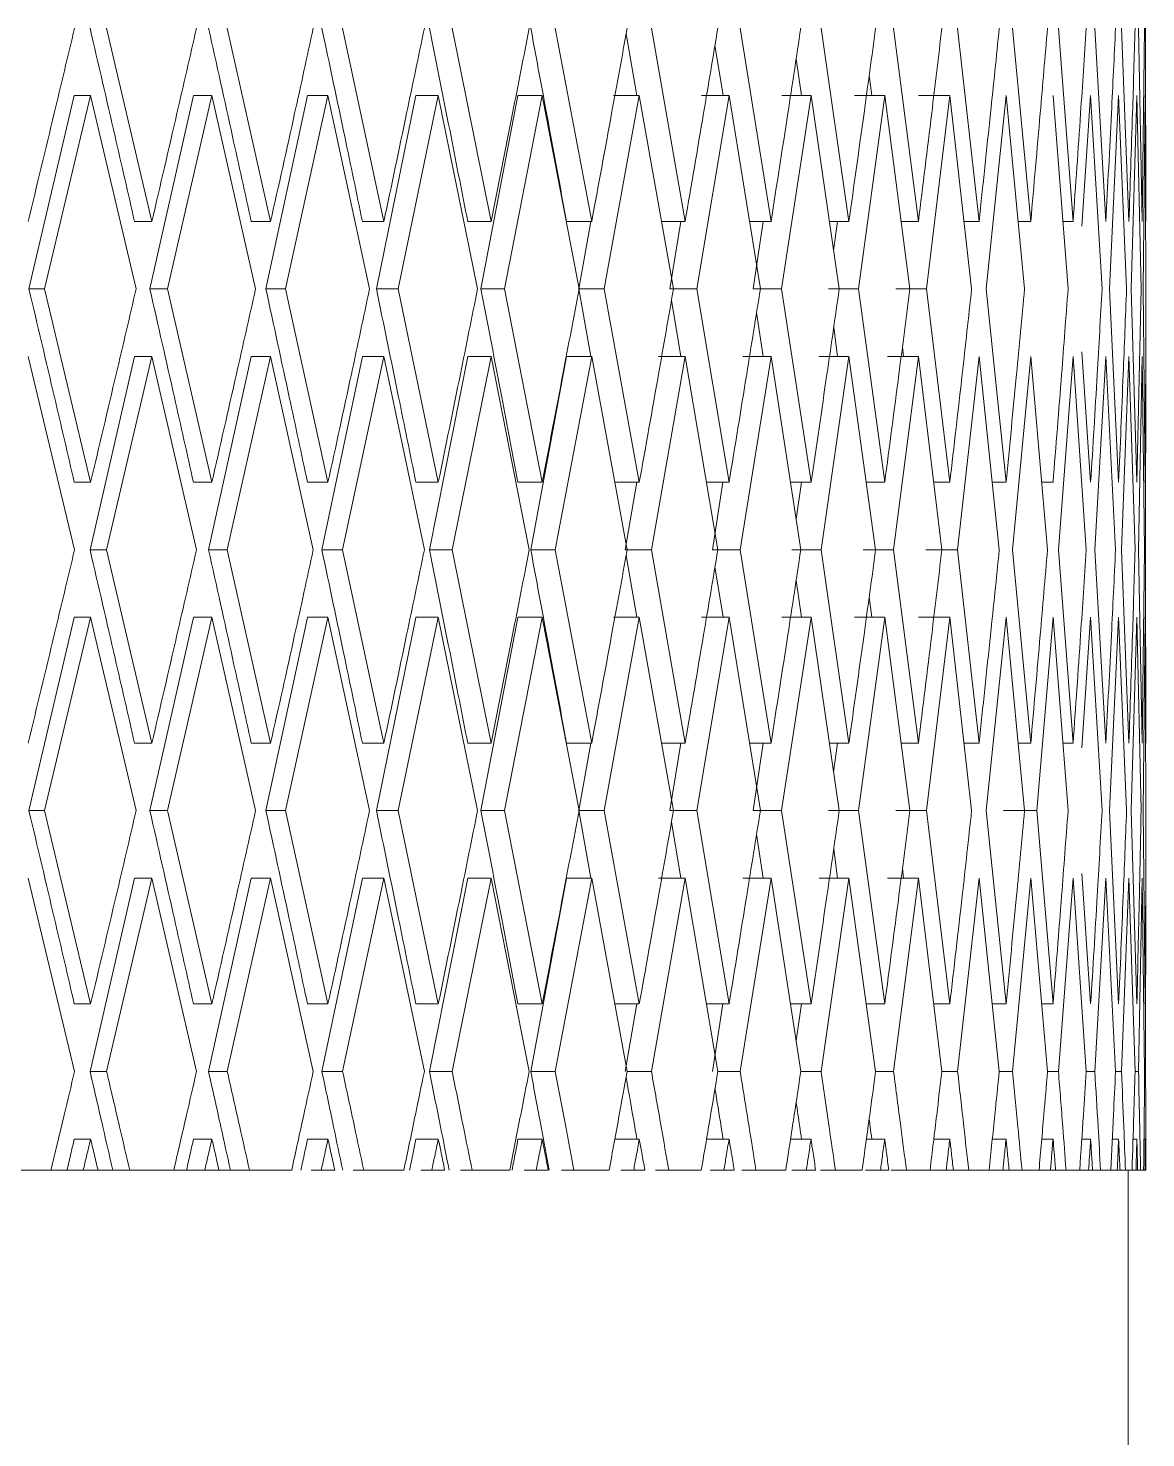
# Model space of a CAD drawing. Header units: centimetres. Extents: x -13594 to 4017, y -3206 to 1780.
# Drawn here: x 2328.01 to 2338.94, y -2217.79 to -2204 of the extents above; entities that cross this region are included whole.
import ezdxf

# ---------------------------------------------------------------- set-up
doc = ezdxf.new("R2010")
doc.units = ezdxf.units.CM

msp = doc.modelspace()

# ---------------------------------------------------------------- linework, layer by layer
at = {"color": 7, "linetype": 'Continuous', "lineweight": 0}
for p, q in [((2328.775, -2204.003), (2329.218, -2205.894)), ((2329.955, -2204.003), (2330.379, -2205.894)), ((2331.083, -2204.003), (2331.487, -2205.894)), ((2332.154, -2204.003), (2332.535, -2205.894)), ((2333.162, -2204.003), (2333.519, -2205.894)), ((2333.856, -2204.058), (2333.961, -2204.663)), ((2334.103, -2204.003), (2334.433, -2205.894)), ((2334.971, -2204.003), (2335.273, -2205.894)), ((2335.762, -2204.003), (2336.034, -2205.894)), ((2336.472, -2204.003), (2336.714, -2205.894)), ((2337.098, -2204.003), (2337.307, -2205.894)), ((2337.636, -2204.003), (2337.813, -2205.894)), ((2338.084, -2204.003), (2338.227, -2205.894)), ((2338.439, -2204.003), (2338.547, -2205.894)), ((2338.701, -2204.003), (2338.773, -2205.894)), ((2338.867, -2204.003), (2338.904, -2205.894)), ((2338.904, -2205.894), (2338.927, -2204.003)), ((2338.936, -2204.003), (2338.937, -2205.894)), ((2334.725, -2204.169), (2334.804, -2204.663)), ((2335.519, -2204.302), (2335.57, -2204.663)), ((2336.233, -2204.467), (2336.258, -2204.663)), ((2328.016, -2206.554), (2328.459, -2204.663)), ((2328.619, -2204.663), (2328.167, -2206.554)), ((2328.619, -2204.663), (2328.459, -2204.663)), ((2329.064, -2206.554), (2328.619, -2204.663)), ((2329.198, -2206.554), (2329.625, -2204.663)), ((2329.805, -2204.663), (2329.371, -2206.554)), ((2329.805, -2204.663), (2329.625, -2204.663)), ((2330.232, -2206.554), (2329.805, -2204.663)), ((2330.333, -2206.554), (2330.74, -2204.663)), ((2330.94, -2204.663), (2330.526, -2206.554)), ((2330.94, -2204.663), (2330.74, -2204.663)), ((2331.347, -2206.554), (2330.94, -2204.663)), ((2331.414, -2206.554), (2331.8, -2204.663)), ((2332.019, -2204.663), (2331.626, -2206.554)), ((2332.019, -2204.663), (2331.8, -2204.663)), ((2332.403, -2206.554), (2332.019, -2204.663)), ((2332.436, -2206.554), (2332.798, -2204.663)), ((2333.036, -2204.663), (2332.666, -2206.554)), ((2333.036, -2204.663), (2332.798, -2204.663)), ((2333.396, -2206.554), (2333.036, -2204.663)), ((2333.985, -2204.663), (2333.641, -2206.554)), ((2333.985, -2204.663), (2333.731, -2204.663)), ((2334.319, -2206.554), (2333.985, -2204.663)), ((2334.863, -2204.663), (2334.546, -2206.554)), ((2334.862, -2204.663), (2334.593, -2204.663)), ((2335.169, -2206.554), (2334.863, -2204.663)), ((2335.664, -2204.663), (2335.376, -2206.554)), ((2335.664, -2204.663), (2335.38, -2204.663)), ((2335.94, -2206.554), (2335.664, -2204.663)), ((2336.385, -2204.663), (2336.088, -2204.663)), ((2336.385, -2204.663), (2336.127, -2206.554)), ((2336.631, -2206.554), (2336.385, -2204.663)), ((2337.021, -2204.663), (2336.714, -2204.663)), ((2337.021, -2204.663), (2336.795, -2206.554)), ((2337.235, -2206.554), (2337.021, -2204.663)), ((2337.571, -2204.663), (2337.378, -2206.554)), ((2337.752, -2206.554), (2337.571, -2204.663)), ((2338.178, -2206.554), (2338.031, -2204.663)), ((2338.399, -2204.663), (2338.314, -2205.939)), ((2338.511, -2206.554), (2338.399, -2204.663)), ((2338.672, -2204.663), (2338.582, -2206.554)), ((2338.75, -2206.554), (2338.672, -2204.663)), ((2338.851, -2204.663), (2338.796, -2206.554)), ((2338.892, -2206.554), (2338.851, -2204.663)), ((2338.932, -2204.663), (2338.913, -2206.554)), ((2338.938, -2206.554), (2338.932, -2204.663)), ((2329.218, -2205.894), (2329.048, -2205.894)), ((2330.379, -2205.894), (2330.189, -2205.894)), ((2331.487, -2205.894), (2331.277, -2205.894)), ((2332.535, -2205.894), (2332.307, -2205.894)), ((2333.519, -2205.894), (2333.273, -2205.894)), ((2333.393, -2206.554), (2333.511, -2205.894)), ((2334.433, -2205.894), (2334.202, -2205.894)), ((2334.282, -2206.554), (2334.391, -2205.894)), ((2335.273, -2205.894), (2335.062, -2205.894)), ((2335.097, -2206.554), (2335.196, -2205.894)), ((2336.034, -2205.894), (2335.844, -2205.894)), ((2335.885, -2206.178), (2335.923, -2205.894)), ((2336.714, -2205.894), (2336.544, -2205.894)), ((2337.307, -2205.894), (2337.161, -2205.894)), ((2337.813, -2205.894), (2337.689, -2205.894)), ((2338.227, -2205.894), (2338.127, -2205.894)), ((2328.016, -2206.554), (2328.167, -2206.554)), ((2328.167, -2206.554), (2328.619, -2208.445)), ((2329.198, -2206.554), (2329.371, -2206.554)), ((2329.371, -2206.554), (2329.805, -2208.445)), ((2330.333, -2206.554), (2330.526, -2206.554)), ((2330.526, -2206.554), (2330.94, -2208.445)), ((2331.414, -2206.554), (2331.626, -2206.554)), ((2331.626, -2206.554), (2332.019, -2208.445)), ((2332.436, -2206.554), (2332.666, -2206.554)), ((2332.666, -2206.554), (2333.036, -2208.445)), ((2333.393, -2206.554), (2333.512, -2207.214)), ((2333.393, -2206.554), (2333.641, -2206.554)), ((2333.641, -2206.554), (2333.985, -2208.445)), ((2334.282, -2206.554), (2334.546, -2206.554)), ((2334.546, -2206.554), (2334.863, -2208.445)), ((2335.097, -2206.554), (2335.376, -2206.554)), ((2335.376, -2206.554), (2335.664, -2208.445)), ((2335.835, -2206.554), (2336.127, -2206.554)), ((2336.127, -2206.554), (2336.385, -2208.445)), ((2336.492, -2206.554), (2336.795, -2206.554)), ((2336.795, -2206.554), (2337.021, -2208.445)), ((2337.378, -2206.554), (2337.571, -2208.445)), ((2338.582, -2206.554), (2338.672, -2208.445)), ((2338.796, -2206.554), (2338.851, -2208.445)), ((2338.851, -2208.445), (2338.892, -2206.554)), ((2338.913, -2206.554), (2338.932, -2208.445)), ((2334.3, -2206.662), (2334.391, -2207.214)), ((2335.132, -2206.784), (2335.197, -2207.214)), ((2335.886, -2206.931), (2335.924, -2207.214)), ((2336.558, -2207.116), (2336.57, -2207.214)), ((2328.462, -2209.105), (2328.008, -2207.214)), ((2328.613, -2209.105), (2329.048, -2207.214)), ((2329.218, -2207.214), (2328.775, -2209.105)), ((2329.218, -2207.214), (2329.048, -2207.214)), ((2329.654, -2209.105), (2329.218, -2207.214)), ((2329.772, -2209.105), (2330.189, -2207.214)), ((2330.379, -2207.214), (2329.955, -2209.105)), ((2330.379, -2207.214), (2330.189, -2207.214)), ((2330.796, -2209.105), (2330.379, -2207.214)), ((2330.88, -2209.105), (2331.277, -2207.214)), ((2331.487, -2207.214), (2331.083, -2209.105)), ((2331.487, -2207.214), (2331.277, -2207.214)), ((2331.883, -2209.105), (2331.487, -2207.214)), ((2331.932, -2209.105), (2332.307, -2207.214)), ((2332.535, -2207.214), (2332.154, -2209.105)), ((2332.535, -2207.214), (2332.307, -2207.214)), ((2332.908, -2209.105), (2332.535, -2207.214)), ((2332.923, -2209.105), (2333.273, -2207.214)), ((2333.519, -2207.214), (2333.162, -2209.105)), ((2333.519, -2207.214), (2333.273, -2207.214)), ((2333.866, -2209.105), (2333.519, -2207.214)), ((2334.433, -2207.214), (2334.103, -2209.105)), ((2334.433, -2207.214), (2334.171, -2207.214)), ((2334.753, -2209.105), (2334.433, -2207.214)), ((2335.273, -2207.214), (2334.971, -2209.105)), ((2335.273, -2207.214), (2334.996, -2207.214)), ((2335.564, -2209.105), (2335.273, -2207.214)), ((2336.034, -2207.214), (2335.744, -2207.214)), ((2336.034, -2207.214), (2335.762, -2209.105)), ((2336.296, -2209.105), (2336.034, -2207.214)), ((2336.714, -2207.214), (2336.411, -2207.214)), ((2336.714, -2207.214), (2336.472, -2209.105)), ((2336.944, -2209.105), (2336.714, -2207.214)), ((2337.307, -2207.214), (2337.098, -2209.105)), ((2337.505, -2209.105), (2337.307, -2207.214)), ((2337.813, -2207.214), (2337.636, -2209.105)), ((2337.977, -2209.105), (2337.813, -2207.214)), ((2338.227, -2207.214), (2338.084, -2209.105)), ((2338.356, -2209.105), (2338.227, -2207.214)), ((2338.314, -2207.169), (2338.399, -2208.445)), ((2338.547, -2207.214), (2338.439, -2209.105)), ((2338.642, -2209.105), (2338.547, -2207.214)), ((2338.773, -2207.214), (2338.701, -2209.105)), ((2338.833, -2209.105), (2338.773, -2207.214)), ((2338.904, -2207.214), (2338.867, -2209.105)), ((2338.927, -2209.105), (2338.904, -2207.214)), ((2338.937, -2207.214), (2338.936, -2209.105)), ((2328.619, -2208.445), (2328.459, -2208.445)), ((2329.805, -2208.445), (2329.625, -2208.445)), ((2330.94, -2208.445), (2330.74, -2208.445)), ((2332.019, -2208.445), (2331.8, -2208.445)), ((2333.036, -2208.445), (2332.798, -2208.445)), ((2333.985, -2208.445), (2333.745, -2208.445)), ((2333.847, -2209.105), (2333.96, -2208.445)), ((2334.863, -2208.445), (2334.641, -2208.445)), ((2334.699, -2209.105), (2334.803, -2208.445)), ((2335.664, -2208.445), (2335.463, -2208.445)), ((2335.518, -2208.806), (2335.57, -2208.445)), ((2336.385, -2208.445), (2336.205, -2208.445)), ((2337.021, -2208.445), (2336.864, -2208.445)), ((2337.571, -2208.445), (2337.436, -2208.445)), ((2338.031, -2208.445), (2337.919, -2208.445)), ((2328.613, -2209.105), (2328.775, -2209.105)), ((2328.775, -2209.105), (2329.218, -2210.996)), ((2329.772, -2209.105), (2329.955, -2209.105)), ((2329.955, -2209.105), (2330.379, -2210.996)), ((2330.88, -2209.105), (2331.083, -2209.105)), ((2331.083, -2209.105), (2331.487, -2210.996)), ((2331.932, -2209.105), (2332.154, -2209.105)), ((2332.154, -2209.105), (2332.535, -2210.996)), ((2332.923, -2209.105), (2333.162, -2209.105)), ((2333.162, -2209.105), (2333.519, -2210.996)), ((2333.847, -2209.105), (2334.103, -2209.105)), ((2333.856, -2209.16), (2333.961, -2209.765)), ((2334.103, -2209.105), (2334.433, -2210.996)), ((2334.699, -2209.105), (2334.971, -2209.105)), ((2334.971, -2209.105), (2335.273, -2210.996)), ((2335.476, -2209.105), (2335.762, -2209.105)), ((2335.762, -2209.105), (2336.034, -2210.996)), ((2336.174, -2209.105), (2336.472, -2209.105)), ((2336.472, -2209.105), (2336.714, -2210.996)), ((2336.788, -2209.105), (2337.098, -2209.105)), ((2337.098, -2209.105), (2337.307, -2210.996)), ((2337.636, -2209.105), (2337.813, -2210.996)), ((2338.084, -2209.105), (2338.227, -2210.996)), ((2338.439, -2209.105), (2338.547, -2210.996)), ((2338.701, -2209.105), (2338.773, -2210.996)), ((2338.867, -2209.105), (2338.904, -2210.996)), ((2338.904, -2210.996), (2338.927, -2209.105)), ((2338.936, -2209.105), (2338.937, -2210.996)), ((2334.725, -2209.271), (2334.804, -2209.765)), ((2335.519, -2209.404), (2335.57, -2209.765)), ((2336.233, -2209.569), (2336.258, -2209.765)), ((2328.016, -2211.656), (2328.459, -2209.766)), ((2328.619, -2209.766), (2328.167, -2211.656)), ((2328.619, -2209.765), (2328.459, -2209.765)), ((2329.064, -2211.656), (2328.619, -2209.765)), ((2329.198, -2211.656), (2329.625, -2209.766)), ((2329.805, -2209.766), (2329.371, -2211.656)), ((2329.805, -2209.765), (2329.625, -2209.765)), ((2330.232, -2211.656), (2329.805, -2209.765)), ((2330.333, -2211.656), (2330.74, -2209.766)), ((2330.94, -2209.766), (2330.526, -2211.656)), ((2330.94, -2209.765), (2330.74, -2209.765)), ((2331.347, -2211.656), (2330.94, -2209.765)), ((2331.414, -2211.656), (2331.8, -2209.766)), ((2332.019, -2209.766), (2331.626, -2211.656)), ((2332.019, -2209.765), (2331.8, -2209.765)), ((2332.403, -2211.656), (2332.019, -2209.765)), ((2332.436, -2211.656), (2332.798, -2209.766)), ((2333.036, -2209.766), (2332.666, -2211.656)), ((2333.036, -2209.765), (2332.798, -2209.765)), ((2333.396, -2211.656), (2333.036, -2209.765)), ((2333.985, -2209.766), (2333.641, -2211.656)), ((2333.985, -2209.765), (2333.731, -2209.765)), ((2334.319, -2211.656), (2333.985, -2209.765)), ((2334.863, -2209.766), (2334.546, -2211.656)), ((2334.862, -2209.765), (2334.593, -2209.765)), ((2335.169, -2211.656), (2334.863, -2209.765)), ((2335.664, -2209.766), (2335.376, -2211.656)), ((2335.664, -2209.765), (2335.38, -2209.765)), ((2335.94, -2211.656), (2335.664, -2209.765)), ((2336.385, -2209.765), (2336.088, -2209.765)), ((2336.385, -2209.766), (2336.127, -2211.656)), ((2336.631, -2211.656), (2336.385, -2209.765)), ((2337.021, -2209.765), (2336.714, -2209.765)), ((2337.021, -2209.766), (2336.795, -2211.656)), ((2337.235, -2211.656), (2337.021, -2209.765)), ((2337.571, -2209.766), (2337.378, -2211.656)), ((2337.752, -2211.656), (2337.571, -2209.765)), ((2338.031, -2209.766), (2337.871, -2211.656)), ((2338.178, -2211.656), (2338.031, -2209.765)), ((2338.399, -2209.766), (2338.314, -2211.041)), ((2338.511, -2211.656), (2338.399, -2209.765)), ((2338.672, -2209.766), (2338.582, -2211.656)), ((2338.75, -2211.656), (2338.672, -2209.765)), ((2338.851, -2209.766), (2338.796, -2211.656)), ((2338.892, -2211.656), (2338.851, -2209.765)), ((2338.932, -2209.766), (2338.913, -2211.656)), ((2338.938, -2211.656), (2338.932, -2209.765)), ((2329.218, -2210.996), (2329.048, -2210.996)), ((2330.379, -2210.996), (2330.189, -2210.996)), ((2331.487, -2210.996), (2331.277, -2210.996)), ((2332.535, -2210.996), (2332.307, -2210.996)), ((2333.519, -2210.996), (2333.273, -2210.996)), ((2333.393, -2211.656), (2333.511, -2210.996)), ((2334.433, -2210.996), (2334.202, -2210.996)), ((2334.282, -2211.656), (2334.391, -2210.996)), ((2335.273, -2210.996), (2335.062, -2210.996)), ((2335.097, -2211.656), (2335.196, -2210.996)), ((2336.034, -2210.996), (2335.844, -2210.996)), ((2335.885, -2211.28), (2335.923, -2210.996)), ((2336.714, -2210.996), (2336.544, -2210.996)), ((2337.307, -2210.996), (2337.161, -2210.996)), ((2337.813, -2210.996), (2337.689, -2210.996)), ((2338.227, -2210.996), (2338.127, -2210.996)), ((2328.016, -2211.656), (2328.167, -2211.656)), ((2328.167, -2211.656), (2328.619, -2213.547)), ((2329.198, -2211.656), (2329.371, -2211.656)), ((2329.371, -2211.656), (2329.805, -2213.547)), ((2330.333, -2211.656), (2330.526, -2211.656)), ((2330.526, -2211.656), (2330.94, -2213.547)), ((2331.414, -2211.656), (2331.626, -2211.656)), ((2331.626, -2211.656), (2332.019, -2213.547)), ((2332.436, -2211.656), (2332.666, -2211.656)), ((2332.666, -2211.656), (2333.036, -2213.547)), ((2333.393, -2211.656), (2333.512, -2212.317)), ((2333.393, -2211.656), (2333.641, -2211.656)), ((2333.641, -2211.656), (2333.985, -2213.547)), ((2334.282, -2211.656), (2334.546, -2211.656)), ((2334.546, -2211.656), (2334.863, -2213.547)), ((2335.097, -2211.656), (2335.376, -2211.656)), ((2335.376, -2211.656), (2335.664, -2213.547)), ((2335.835, -2211.656), (2336.127, -2211.656)), ((2336.127, -2211.656), (2336.385, -2213.547)), ((2336.492, -2211.656), (2336.795, -2211.656)), ((2336.795, -2211.656), (2337.021, -2213.547)), ((2337.378, -2211.656), (2337.571, -2213.547)), ((2337.548, -2211.656), (2337.871, -2211.656)), ((2337.871, -2211.656), (2338.031, -2213.547)), ((2338.582, -2211.656), (2338.672, -2213.547)), ((2338.796, -2211.656), (2338.851, -2213.547)), ((2338.913, -2211.656), (2338.932, -2213.547)), ((2334.3, -2211.764), (2334.391, -2212.317)), ((2335.132, -2211.886), (2335.197, -2212.317)), ((2335.886, -2212.033), (2335.924, -2212.317)), ((2336.558, -2212.218), (2336.57, -2212.317)), ((2328.462, -2214.207), (2328.008, -2212.317)), ((2328.613, -2214.207), (2329.048, -2212.317)), ((2329.218, -2212.317), (2328.775, -2214.207)), ((2329.218, -2212.317), (2329.048, -2212.317)), ((2329.654, -2214.207), (2329.218, -2212.317)), ((2329.772, -2214.207), (2330.189, -2212.317)), ((2330.379, -2212.317), (2329.955, -2214.207)), ((2330.379, -2212.317), (2330.189, -2212.317)), ((2330.796, -2214.207), (2330.379, -2212.317)), ((2330.88, -2214.207), (2331.277, -2212.317)), ((2331.487, -2212.317), (2331.083, -2214.207)), ((2331.487, -2212.317), (2331.277, -2212.317)), ((2331.883, -2214.207), (2331.487, -2212.317)), ((2331.932, -2214.207), (2332.307, -2212.317)), ((2332.535, -2212.317), (2332.154, -2214.207)), ((2332.535, -2212.317), (2332.307, -2212.317)), ((2332.908, -2214.207), (2332.535, -2212.317)), ((2332.923, -2214.207), (2333.273, -2212.317)), ((2333.519, -2212.317), (2333.162, -2214.207)), ((2333.519, -2212.317), (2333.273, -2212.317)), ((2333.866, -2214.207), (2333.519, -2212.317)), ((2334.433, -2212.317), (2334.103, -2214.207)), ((2334.433, -2212.317), (2334.171, -2212.317)), ((2334.753, -2214.207), (2334.433, -2212.317)), ((2335.273, -2212.317), (2334.971, -2214.207)), ((2335.273, -2212.317), (2334.996, -2212.317)), ((2335.564, -2214.207), (2335.273, -2212.317)), ((2336.034, -2212.317), (2335.744, -2212.317)), ((2336.034, -2212.317), (2335.762, -2214.207)), ((2336.296, -2214.207), (2336.034, -2212.317)), ((2336.714, -2212.317), (2336.411, -2212.317)), ((2336.714, -2212.317), (2336.472, -2214.207)), ((2336.944, -2214.207), (2336.714, -2212.317)), ((2337.307, -2212.317), (2337.098, -2214.207)), ((2337.505, -2214.207), (2337.307, -2212.317)), ((2337.813, -2212.317), (2337.636, -2214.207)), ((2337.977, -2214.207), (2337.813, -2212.317)), ((2338.227, -2212.317), (2338.084, -2214.207)), ((2338.356, -2214.207), (2338.227, -2212.317)), ((2338.314, -2212.271), (2338.399, -2213.547)), ((2338.547, -2212.317), (2338.439, -2214.207)), ((2338.642, -2214.207), (2338.547, -2212.317)), ((2338.773, -2212.317), (2338.701, -2214.207)), ((2338.833, -2214.207), (2338.773, -2212.317)), ((2338.904, -2212.317), (2338.867, -2214.207)), ((2338.927, -2214.207), (2338.904, -2212.317)), ((2338.937, -2212.317), (2338.936, -2214.207)), ((2328.619, -2213.547), (2328.459, -2213.547)), ((2329.805, -2213.547), (2329.625, -2213.547)), ((2330.94, -2213.547), (2330.74, -2213.547)), ((2332.019, -2213.547), (2331.8, -2213.547)), ((2333.036, -2213.547), (2332.798, -2213.547)), ((2333.985, -2213.547), (2333.745, -2213.547)), ((2333.847, -2214.207), (2333.96, -2213.547)), ((2334.863, -2213.547), (2334.641, -2213.547)), ((2334.699, -2214.207), (2334.803, -2213.547)), ((2335.664, -2213.547), (2335.463, -2213.547)), ((2335.518, -2213.908), (2335.57, -2213.547)), ((2336.385, -2213.547), (2336.205, -2213.547)), ((2337.021, -2213.547), (2336.863, -2213.547)), ((2337.571, -2213.547), (2337.436, -2213.547)), ((2338.031, -2213.547), (2337.919, -2213.547)), ((2328.613, -2214.207), (2328.775, -2214.207)), ((2329.772, -2214.207), (2329.955, -2214.207)), ((2330.88, -2214.207), (2331.083, -2214.207)), ((2331.932, -2214.207), (2332.154, -2214.207)), ((2332.923, -2214.207), (2333.162, -2214.207)), ((2333.866, -2214.207), (2334.103, -2214.207)), ((2334.753, -2214.207), (2334.971, -2214.207)), ((2335.564, -2214.207), (2335.762, -2214.207)), ((2336.296, -2214.207), (2336.472, -2214.207)), ((2336.944, -2214.207), (2337.098, -2214.207)), ((2337.505, -2214.207), (2337.636, -2214.207)), ((2337.977, -2214.207), (2338.084, -2214.207)), ((2338.356, -2214.207), (2338.439, -2214.207)), ((2338.642, -2214.207), (2338.701, -2214.207)), ((2338.833, -2214.207), (2338.867, -2214.207)), ((2328.619, -2214.868), (2328.459, -2214.868)), ((2329.805, -2214.868), (2329.625, -2214.868)), ((2330.94, -2214.868), (2330.74, -2214.868)), ((2332.019, -2214.868), (2331.8, -2214.868)), ((2333.036, -2214.868), (2332.798, -2214.868)), ((2333.985, -2214.868), (2333.746, -2214.868)), ((2334.863, -2214.868), (2334.642, -2214.868)), ((2335.664, -2214.868), (2335.464, -2214.868)), ((2336.385, -2214.868), (2336.206, -2214.868)), ((2337.021, -2214.868), (2336.865, -2214.868)), ((2337.571, -2214.868), (2337.437, -2214.868)), ((2338.031, -2214.868), (2337.921, -2214.868)), ((2338.399, -2214.868), (2338.312, -2214.868)), ((2338.672, -2214.868), (2338.61, -2214.868)), ((2338.851, -2214.868), (2338.813, -2214.868)), ((2338.932, -2214.868), (2338.92, -2214.868)), ((2328.231, -2215.172), (2327.784, -2215.172)), ((2328.467, -2215.172), (2328.155, -2215.172)), ((2328.546, -2215.172), (2328.467, -2215.172)), ((2328.691, -2215.172), (2328.546, -2215.172)), ((2328.919, -2215.172), (2328.611, -2215.172)), ((2329.002, -2215.172), (2328.919, -2215.172)), ((2329.432, -2215.172), (2329.002, -2215.172)), ((2329.646, -2215.172), (2329.346, -2215.172)), ((2329.735, -2215.172), (2329.646, -2215.172)), ((2329.874, -2215.172), (2329.735, -2215.172)), ((2330.079, -2215.172), (2329.784, -2215.172)), ((2330.172, -2215.172), (2330.079, -2215.172)), ((2330.585, -2215.172), (2330.172, -2215.172)), ((2330.874, -2215.172), (2330.775, -2215.172)), ((2331.006, -2215.172), (2330.874, -2215.172)), ((2331.29, -2215.172), (2331.187, -2215.172)), ((2331.682, -2215.172), (2331.29, -2215.172)), ((2331.956, -2215.172), (2331.847, -2215.172)), ((2332.081, -2215.172), (2331.956, -2215.172)), ((2332.35, -2215.172), (2332.237, -2215.172)), ((2332.719, -2215.172), (2332.35, -2215.172)), ((2332.977, -2215.172), (2332.859, -2215.172)), ((2333.094, -2215.172), (2332.977, -2215.172)), ((2333.346, -2215.172), (2333.224, -2215.172)), ((2333.69, -2215.172), (2333.346, -2215.172)), ((2333.93, -2215.172), (2333.804, -2215.172)), ((2334.039, -2215.172), (2333.93, -2215.172)), ((2334.273, -2215.172), (2334.143, -2215.172)), ((2334.591, -2215.172), (2334.273, -2215.172)), ((2334.812, -2215.172), (2334.678, -2215.172)), ((2334.913, -2215.172), (2334.812, -2215.172)), ((2335.126, -2215.172), (2334.989, -2215.172)), ((2335.417, -2215.172), (2335.126, -2215.172)), ((2335.618, -2215.172), (2335.477, -2215.172)), ((2335.709, -2215.172), (2335.618, -2215.172)), ((2335.902, -2215.172), (2335.758, -2215.172)), ((2336.164, -2215.172), (2335.902, -2215.172)), ((2336.344, -2215.172), (2336.196, -2215.172)), ((2336.425, -2215.172), (2336.344, -2215.172)), ((2336.597, -2215.172), (2336.447, -2215.172)), ((2336.828, -2215.172), (2336.597, -2215.172)), ((2336.986, -2215.172), (2336.832, -2215.172)), ((2337.057, -2215.172), (2336.986, -2215.172)), ((2337.206, -2215.172), (2337.057, -2215.172)), ((2337.406, -2215.172), (2337.206, -2215.172)), ((2337.541, -2215.172), (2337.406, -2215.172)), ((2337.601, -2215.172), (2337.541, -2215.172)), ((2337.728, -2215.172), (2337.601, -2215.172)), ((2337.894, -2215.172), (2337.728, -2215.172)), ((2338.006, -2215.172), (2337.894, -2215.172)), ((2338.056, -2215.172), (2338.006, -2215.172)), ((2338.158, -2215.172), (2338.056, -2215.172)), ((2338.292, -2215.172), (2338.158, -2215.172)), ((2338.379, -2215.172), (2338.292, -2215.172)), ((2338.418, -2215.172), (2338.379, -2215.172)), ((2338.496, -2215.172), (2338.418, -2215.172)), ((2338.595, -2215.172), (2338.496, -2215.172)), ((2338.659, -2215.172), (2338.595, -2215.172)), ((2338.686, -2215.172), (2338.659, -2215.172)), ((2338.74, -2215.172), (2338.686, -2215.172)), ((2338.804, -2215.172), (2338.74, -2215.172)), ((2338.767, -2231.577), (2338.767, -2215.172)), ((2338.843, -2215.172), (2338.804, -2215.172)), ((2338.858, -2215.172), (2338.843, -2215.172)), ((2338.887, -2215.172), (2338.858, -2215.172)), ((2338.917, -2215.172), (2338.887, -2215.172)), ((2338.93, -2215.172), (2338.917, -2215.172)), ((2338.934, -2215.172), (2338.93, -2215.172)), ((2338.938, -2215.172), (2338.934, -2215.172))]:
    msp.add_line(p, q, dxfattribs=at)
for radius in [406.205, 406.022, 404.866, 400.131]:
    msp.add_circle((1945.049, -1822.821), radius, dxfattribs=at)
for points, knots in [([(2328.008, -2205.894), (2328.093, -2205.541), (2328.245, -2204.911), (2328.395, -2204.281), (2328.462, -2204.003)], [0, 0, 0, 0, 0.56, 1, 1, 1, 1]), ([(2328.613, -2204.003), (2328.695, -2204.356), (2328.84, -2204.986), (2328.985, -2205.617), (2329.048, -2205.894)], [0, 0, 0, 0, 0.56, 1, 1, 1, 1]), ([(2329.218, -2205.894), (2329.3, -2205.541), (2329.446, -2204.911), (2329.591, -2204.281), (2329.654, -2204.003)], [0, 0, 0, 0, 0.56, 1, 1, 1, 1]), ([(2329.772, -2204.003), (2329.85, -2204.356), (2329.99, -2204.986), (2330.128, -2205.617), (2330.189, -2205.894)], [0, 0, 0, 0, 0.5599999, 1, 1, 1, 1]), ([(2330.379, -2205.894), (2330.458, -2205.541), (2330.598, -2204.911), (2330.736, -2204.281), (2330.796, -2204.003)], [0, 0, 0, 0, 0.56, 1, 1, 1, 1]), ([(2330.88, -2204.003), (2330.955, -2204.356), (2331.088, -2204.986), (2331.219, -2205.617), (2331.277, -2205.894)], [0, 0, 0, 0, 0.56, 1, 1, 1, 1]), ([(2331.487, -2205.894), (2331.561, -2205.541), (2331.694, -2204.911), (2331.825, -2204.281), (2331.883, -2204.003)], [0, 0, 0, 0, 0.56, 1, 1, 1, 1]), ([(2331.932, -2204.003), (2332.003, -2204.356), (2332.129, -2204.986), (2332.252, -2205.617), (2332.307, -2205.894)], [0, 0, 0, 0, 0.56, 1, 1, 1, 1]), ([(2332.535, -2205.894), (2332.605, -2205.541), (2332.731, -2204.911), (2332.854, -2204.281), (2332.908, -2204.003)], [0, 0, 0, 0, 0.56, 1, 1, 1, 1]), ([(2332.923, -2204.003), (2332.989, -2204.356), (2333.107, -2204.986), (2333.222, -2205.617), (2333.273, -2205.894)], [0, 0, 0, 0, 0.56, 1, 1, 1, 1]), ([(2333.519, -2205.894), (2333.584, -2205.541), (2333.701, -2204.911), (2333.816, -2204.281), (2333.866, -2204.003)], [0, 0, 0, 0, 0.56, 1, 1, 1, 1]), ([(2334.433, -2205.894), (2334.493, -2205.541), (2334.601, -2204.911), (2334.707, -2204.281), (2334.753, -2204.003)], [0, 0, 0, 0, 0.56, 1, 1, 1, 1]), ([(2335.273, -2205.894), (2335.328, -2205.541), (2335.427, -2204.911), (2335.522, -2204.281), (2335.564, -2204.003)], [0, 0, 0, 0, 0.56, 1, 1, 1, 1]), ([(2336.034, -2205.894), (2336.084, -2205.541), (2336.173, -2204.911), (2336.258, -2204.281), (2336.296, -2204.003)], [0, 0, 0, 0, 0.56, 1, 1, 1, 1]), ([(2336.714, -2205.894), (2336.757, -2205.541), (2336.836, -2204.911), (2336.911, -2204.281), (2336.944, -2204.003)], [0, 0, 0, 0, 0.56, 1, 1, 1, 1]), ([(2337.307, -2205.894), (2337.345, -2205.541), (2337.412, -2204.911), (2337.477, -2204.281), (2337.505, -2204.003)], [0, 0, 0, 0, 0.56, 1, 1, 1, 1]), ([(2337.813, -2205.894), (2337.844, -2205.541), (2337.9, -2204.911), (2337.953, -2204.281), (2337.977, -2204.003)], [0, 0, 0, 0, 0.56, 1, 1, 1, 1]), ([(2338.227, -2205.894), (2338.252, -2205.541), (2338.296, -2204.911), (2338.338, -2204.281), (2338.356, -2204.003)], [0, 0, 0, 0, 0.56, 1, 1, 1, 1]), ([(2338.547, -2205.894), (2338.566, -2205.541), (2338.599, -2204.911), (2338.629, -2204.281), (2338.642, -2204.003)], [0, 0, 0, 0, 0.56, 1, 1, 1, 1]), ([(2338.773, -2205.894), (2338.785, -2205.541), (2338.807, -2204.911), (2338.825, -2204.281), (2338.833, -2204.003)], [0, 0, 0, 0, 0.56, 1, 1, 1, 1]), ([(2328.016, -2206.554), (2328.099, -2206.907), (2328.248, -2207.537), (2328.395, -2208.168), (2328.459, -2208.445)], [0, 0, 0, 0, 0.5599999, 1, 1, 1, 1]), ([(2328.619, -2208.445), (2328.702, -2208.092), (2328.851, -2207.462), (2328.999, -2206.832), (2329.064, -2206.554)], [0, 0, 0, 0, 0.56, 1, 1, 1, 1]), ([(2329.198, -2206.554), (2329.279, -2206.907), (2329.421, -2207.537), (2329.563, -2208.168), (2329.625, -2208.445)], [0, 0, 0, 0, 0.56, 1, 1, 1, 1]), ([(2329.805, -2208.445), (2329.885, -2208.092), (2330.028, -2207.462), (2330.17, -2206.832), (2330.232, -2206.554)], [0, 0, 0, 0, 0.56, 1, 1, 1, 1]), ([(2330.333, -2206.554), (2330.409, -2206.907), (2330.546, -2207.537), (2330.681, -2208.168), (2330.74, -2208.445)], [0, 0, 0, 0, 0.56, 1, 1, 1, 1]), ([(2330.94, -2208.445), (2331.017, -2208.092), (2331.153, -2207.462), (2331.288, -2206.832), (2331.347, -2206.554)], [0, 0, 0, 0, 0.5599999, 1, 1, 1, 1]), ([(2331.414, -2206.554), (2331.486, -2206.907), (2331.616, -2207.537), (2331.744, -2208.168), (2331.8, -2208.445)], [0, 0, 0, 0, 0.56, 1, 1, 1, 1]), ([(2332.019, -2208.445), (2332.091, -2208.092), (2332.22, -2207.462), (2332.347, -2206.832), (2332.403, -2206.554)], [0, 0, 0, 0, 0.56, 1, 1, 1, 1]), ([(2332.436, -2206.554), (2332.504, -2206.907), (2332.626, -2207.537), (2332.746, -2208.168), (2332.798, -2208.445)], [0, 0, 0, 0, 0.56, 1, 1, 1, 1]), ([(2333.036, -2208.445), (2333.103, -2208.092), (2333.224, -2207.462), (2333.343, -2206.832), (2333.396, -2206.554)], [0, 0, 0, 0, 0.56, 1, 1, 1, 1]), ([(2333.985, -2208.445), (2334.048, -2208.092), (2334.16, -2207.462), (2334.27, -2206.832), (2334.319, -2206.554)], [0, 0, 0, 0, 0.56, 1, 1, 1, 1]), ([(2334.863, -2208.445), (2334.92, -2208.092), (2335.024, -2207.462), (2335.124, -2206.832), (2335.169, -2206.554)], [0, 0, 0, 0, 0.56, 1, 1, 1, 1]), ([(2335.664, -2208.445), (2335.716, -2208.092), (2335.81, -2207.462), (2335.9, -2206.832), (2335.94, -2206.554)], [0, 0, 0, 0, 0.56, 1, 1, 1, 1]), ([(2336.385, -2208.445), (2336.431, -2208.092), (2336.515, -2207.462), (2336.595, -2206.832), (2336.631, -2206.554)], [0, 0, 0, 0, 0.56, 1, 1, 1, 1]), ([(2337.021, -2208.445), (2337.062, -2208.092), (2337.135, -2207.462), (2337.205, -2206.832), (2337.235, -2206.554)], [0, 0, 0, 0, 0.56, 1, 1, 1, 1]), ([(2337.571, -2208.445), (2337.606, -2208.092), (2337.668, -2207.462), (2337.726, -2206.832), (2337.752, -2206.554)], [0, 0, 0, 0, 0.56, 1, 1, 1, 1]), ([(2338.031, -2208.445), (2338.059, -2208.092), (2338.11, -2207.462), (2338.157, -2206.832), (2338.178, -2206.554)], [0, 0, 0, 0, 0.56, 1, 1, 1, 1]), ([(2338.399, -2208.445), (2338.421, -2208.092), (2338.46, -2207.462), (2338.495, -2206.832), (2338.511, -2206.554)], [0, 0, 0, 0, 0.5599999, 1, 1, 1, 1]), ([(2338.672, -2208.445), (2338.688, -2208.092), (2338.715, -2207.462), (2338.739, -2206.832), (2338.75, -2206.554)], [0, 0, 0, 0, 0.56, 1, 1, 1, 1]), ([(2338.932, -2208.445), (2338.934, -2208.092), (2338.938, -2207.462), (2338.938, -2206.832), (2338.938, -2206.554)], [0, 0, 0, 0, 0.56, 1, 1, 1, 1]), ([(2328.008, -2210.996), (2328.093, -2210.643), (2328.245, -2210.013), (2328.395, -2209.383), (2328.462, -2209.105)], [0, 0, 0, 0, 0.5599999, 1, 1, 1, 1]), ([(2328.613, -2209.105), (2328.695, -2209.458), (2328.84, -2210.088), (2328.985, -2210.719), (2329.048, -2210.996)], [0, 0, 0, 0, 0.56, 1, 1, 1, 1]), ([(2329.218, -2210.996), (2329.3, -2210.643), (2329.446, -2210.013), (2329.591, -2209.383), (2329.654, -2209.105)], [0, 0, 0, 0, 0.56, 1, 1, 1, 1]), ([(2329.772, -2209.105), (2329.85, -2209.458), (2329.99, -2210.088), (2330.128, -2210.719), (2330.189, -2210.996)], [0, 0, 0, 0, 0.5599999, 1, 1, 1, 1]), ([(2330.379, -2210.996), (2330.458, -2210.643), (2330.598, -2210.013), (2330.736, -2209.383), (2330.796, -2209.105)], [0, 0, 0, 0, 0.56, 1, 1, 1, 1]), ([(2330.88, -2209.105), (2330.955, -2209.458), (2331.088, -2210.088), (2331.219, -2210.719), (2331.277, -2210.996)], [0, 0, 0, 0, 0.56, 1, 1, 1, 1]), ([(2331.487, -2210.996), (2331.561, -2210.643), (2331.694, -2210.013), (2331.825, -2209.383), (2331.883, -2209.105)], [0, 0, 0, 0, 0.56, 1, 1, 1, 1]), ([(2331.932, -2209.105), (2332.003, -2209.458), (2332.129, -2210.088), (2332.252, -2210.719), (2332.307, -2210.996)], [0, 0, 0, 0, 0.56, 1, 1, 1, 1]), ([(2332.535, -2210.996), (2332.605, -2210.643), (2332.731, -2210.013), (2332.854, -2209.383), (2332.908, -2209.105)], [0, 0, 0, 0, 0.56, 1, 1, 1, 1]), ([(2332.923, -2209.105), (2332.989, -2209.458), (2333.107, -2210.088), (2333.222, -2210.719), (2333.273, -2210.996)], [0, 0, 0, 0, 0.56, 1, 1, 1, 1]), ([(2333.519, -2210.996), (2333.584, -2210.643), (2333.701, -2210.013), (2333.816, -2209.383), (2333.866, -2209.105)], [0, 0, 0, 0, 0.56, 1, 1, 1, 1]), ([(2334.433, -2210.996), (2334.493, -2210.643), (2334.601, -2210.013), (2334.707, -2209.383), (2334.753, -2209.105)], [0, 0, 0, 0, 0.56, 1, 1, 1, 1]), ([(2335.273, -2210.996), (2335.328, -2210.643), (2335.427, -2210.013), (2335.522, -2209.383), (2335.564, -2209.105)], [0, 0, 0, 0, 0.56, 1, 1, 1, 1]), ([(2336.034, -2210.996), (2336.084, -2210.643), (2336.173, -2210.013), (2336.258, -2209.383), (2336.296, -2209.105)], [0, 0, 0, 0, 0.56, 1, 1, 1, 1]), ([(2336.714, -2210.996), (2336.757, -2210.643), (2336.836, -2210.013), (2336.911, -2209.383), (2336.944, -2209.105)], [0, 0, 0, 0, 0.56, 1, 1, 1, 1]), ([(2337.307, -2210.996), (2337.345, -2210.643), (2337.412, -2210.013), (2337.477, -2209.383), (2337.505, -2209.105)], [0, 0, 0, 0, 0.5599999, 1, 1, 1, 1]), ([(2337.813, -2210.996), (2337.844, -2210.643), (2337.9, -2210.013), (2337.953, -2209.383), (2337.977, -2209.105)], [0, 0, 0, 0, 0.5599999, 1, 1, 1, 1]), ([(2338.227, -2210.996), (2338.252, -2210.643), (2338.296, -2210.013), (2338.338, -2209.383), (2338.356, -2209.105)], [0, 0, 0, 0, 0.56, 1, 1, 1, 1]), ([(2338.547, -2210.996), (2338.566, -2210.643), (2338.599, -2210.013), (2338.629, -2209.383), (2338.642, -2209.105)], [0, 0, 0, 0, 0.56, 1, 1, 1, 1]), ([(2338.773, -2210.996), (2338.785, -2210.643), (2338.807, -2210.013), (2338.825, -2209.383), (2338.833, -2209.105)], [0, 0, 0, 0, 0.5599999, 1, 1, 1, 1]), ([(2328.016, -2211.656), (2328.099, -2212.009), (2328.248, -2212.639), (2328.395, -2213.27), (2328.459, -2213.547)], [0, 0, 0, 0, 0.56, 1, 1, 1, 1]), ([(2328.619, -2213.547), (2328.702, -2213.194), (2328.851, -2212.564), (2328.999, -2211.934), (2329.064, -2211.656)], [0, 0, 0, 0, 0.56, 1, 1, 1, 1]), ([(2329.198, -2211.656), (2329.279, -2212.009), (2329.421, -2212.639), (2329.563, -2213.27), (2329.625, -2213.547)], [0, 0, 0, 0, 0.56, 1, 1, 1, 1]), ([(2329.805, -2213.547), (2329.885, -2213.194), (2330.028, -2212.564), (2330.17, -2211.934), (2330.232, -2211.656)], [0, 0, 0, 0, 0.5599999, 1, 1, 1, 1]), ([(2330.333, -2211.656), (2330.409, -2212.009), (2330.546, -2212.639), (2330.681, -2213.27), (2330.74, -2213.547)], [0, 0, 0, 0, 0.56, 1, 1, 1, 1]), ([(2330.94, -2213.547), (2331.017, -2213.194), (2331.153, -2212.564), (2331.288, -2211.934), (2331.347, -2211.656)], [0, 0, 0, 0, 0.56, 1, 1, 1, 1]), ([(2331.414, -2211.656), (2331.486, -2212.009), (2331.616, -2212.639), (2331.744, -2213.27), (2331.8, -2213.547)], [0, 0, 0, 0, 0.56, 1, 1, 1, 1]), ([(2332.019, -2213.547), (2332.091, -2213.194), (2332.22, -2212.564), (2332.347, -2211.934), (2332.403, -2211.656)], [0, 0, 0, 0, 0.56, 1, 1, 1, 1]), ([(2332.436, -2211.656), (2332.504, -2212.009), (2332.626, -2212.639), (2332.746, -2213.27), (2332.798, -2213.547)], [0, 0, 0, 0, 0.56, 1, 1, 1, 1]), ([(2333.036, -2213.547), (2333.103, -2213.194), (2333.224, -2212.564), (2333.343, -2211.934), (2333.396, -2211.656)], [0, 0, 0, 0, 0.56, 1, 1, 1, 1]), ([(2333.985, -2213.547), (2334.048, -2213.194), (2334.16, -2212.564), (2334.27, -2211.934), (2334.319, -2211.656)], [0, 0, 0, 0, 0.56, 1, 1, 1, 1]), ([(2334.863, -2213.547), (2334.92, -2213.194), (2335.024, -2212.564), (2335.124, -2211.934), (2335.169, -2211.656)], [0, 0, 0, 0, 0.56, 1, 1, 1, 1]), ([(2335.664, -2213.547), (2335.716, -2213.194), (2335.81, -2212.564), (2335.9, -2211.934), (2335.94, -2211.656)], [0, 0, 0, 0, 0.56, 1, 1, 1, 1]), ([(2336.385, -2213.547), (2336.431, -2213.194), (2336.515, -2212.564), (2336.595, -2211.934), (2336.631, -2211.656)], [0, 0, 0, 0, 0.56, 1, 1, 1, 1]), ([(2337.021, -2213.547), (2337.062, -2213.194), (2337.135, -2212.564), (2337.205, -2211.934), (2337.235, -2211.656)], [0, 0, 0, 0, 0.56, 1, 1, 1, 1]), ([(2337.571, -2213.547), (2337.606, -2213.194), (2337.668, -2212.564), (2337.726, -2211.934), (2337.752, -2211.656)], [0, 0, 0, 0, 0.56, 1, 1, 1, 1]), ([(2338.031, -2213.547), (2338.059, -2213.194), (2338.11, -2212.564), (2338.157, -2211.934), (2338.178, -2211.656)], [0, 0, 0, 0, 0.5599999, 1, 1, 1, 1]), ([(2338.399, -2213.547), (2338.421, -2213.194), (2338.46, -2212.564), (2338.495, -2211.934), (2338.511, -2211.656)], [0, 0, 0, 0, 0.5599999, 1, 1, 1, 1]), ([(2338.672, -2213.547), (2338.688, -2213.194), (2338.715, -2212.564), (2338.739, -2211.934), (2338.75, -2211.656)], [0, 0, 0, 0, 0.56, 1, 1, 1, 1]), ([(2338.851, -2213.547), (2338.859, -2213.194), (2338.875, -2212.564), (2338.887, -2211.934), (2338.892, -2211.656)], [0, 0, 0, 0, 0.56, 1, 1, 1, 1]), ([(2338.932, -2213.547), (2338.934, -2213.194), (2338.938, -2212.564), (2338.938, -2211.934), (2338.938, -2211.656)], [0, 0, 0, 0, 0.56, 1, 1, 1, 1]), ([(2328.231, -2215.172), (2328.274, -2214.992), (2328.351, -2214.67), (2328.428, -2214.349), (2328.462, -2214.207)], [0, 0, 0, 0, 0.56, 1, 1, 1, 1]), ([(2328.613, -2214.207), (2328.655, -2214.387), (2328.729, -2214.709), (2328.803, -2215.031), (2328.836, -2215.172)], [0, 0, 0, 0, 0.56, 1, 1, 1, 1]), ([(2328.775, -2214.207), (2328.817, -2214.387), (2328.893, -2214.709), (2328.968, -2215.031), (2329.002, -2215.172)], [0, 0, 0, 0, 0.56, 1, 1, 1, 1]), ([(2329.432, -2215.172), (2329.474, -2214.992), (2329.548, -2214.67), (2329.622, -2214.349), (2329.654, -2214.207)], [0, 0, 0, 0, 0.56, 1, 1, 1, 1]), ([(2329.772, -2214.207), (2329.812, -2214.387), (2329.884, -2214.709), (2329.955, -2215.031), (2329.986, -2215.172)], [0, 0, 0, 0, 0.56, 1, 1, 1, 1]), ([(2329.955, -2214.207), (2329.996, -2214.387), (2330.068, -2214.709), (2330.141, -2215.031), (2330.172, -2215.172)], [0, 0, 0, 0, 0.56, 1, 1, 1, 1]), ([(2330.585, -2215.172), (2330.624, -2214.992), (2330.695, -2214.67), (2330.765, -2214.349), (2330.796, -2214.207)], [0, 0, 0, 0, 0.56, 1, 1, 1, 1]), ([(2330.88, -2214.207), (2330.919, -2214.387), (2330.987, -2214.709), (2331.054, -2215.031), (2331.084, -2215.172)], [0, 0, 0, 0, 0.56, 1, 1, 1, 1]), ([(2331.083, -2214.207), (2331.122, -2214.387), (2331.191, -2214.709), (2331.26, -2215.031), (2331.29, -2215.172)], [0, 0, 0, 0, 0.56, 1, 1, 1, 1]), ([(2331.682, -2215.172), (2331.72, -2214.992), (2331.787, -2214.67), (2331.853, -2214.349), (2331.883, -2214.207)], [0, 0, 0, 0, 0.56, 1, 1, 1, 1]), ([(2331.932, -2214.207), (2331.968, -2214.387), (2332.033, -2214.709), (2332.097, -2215.031), (2332.125, -2215.172)], [0, 0, 0, 0, 0.56, 1, 1, 1, 1]), ([(2332.154, -2214.207), (2332.191, -2214.387), (2332.256, -2214.709), (2332.321, -2215.031), (2332.35, -2215.172)], [0, 0, 0, 0, 0.56, 1, 1, 1, 1]), ([(2332.719, -2215.172), (2332.754, -2214.992), (2332.817, -2214.67), (2332.88, -2214.349), (2332.908, -2214.207)], [0, 0, 0, 0, 0.56, 1, 1, 1, 1]), ([(2332.923, -2214.207), (2332.957, -2214.387), (2333.017, -2214.709), (2333.076, -2215.031), (2333.103, -2215.172)], [0, 0, 0, 0, 0.56, 1, 1, 1, 1]), ([(2333.162, -2214.207), (2333.197, -2214.387), (2333.258, -2214.709), (2333.319, -2215.031), (2333.346, -2215.172)], [0, 0, 0, 0, 0.56, 1, 1, 1, 1]), ([(2333.69, -2215.172), (2333.723, -2214.992), (2333.782, -2214.67), (2333.84, -2214.349), (2333.866, -2214.207)], [0, 0, 0, 0, 0.56, 1, 1, 1, 1]), ([(2333.856, -2214.262), (2333.884, -2214.424), (2333.919, -2214.626), (2333.954, -2214.828), (2333.961, -2214.868)], [0, 0, 0, 0, 0.8018064, 1, 1, 1, 1]), ([(2334.103, -2214.207), (2334.135, -2214.387), (2334.192, -2214.709), (2334.248, -2215.031), (2334.273, -2215.172)], [0, 0, 0, 0, 0.56, 1, 1, 1, 1]), ([(2334.591, -2215.172), (2334.622, -2214.992), (2334.676, -2214.67), (2334.73, -2214.349), (2334.753, -2214.207)], [0, 0, 0, 0, 0.56, 1, 1, 1, 1]), ([(2334.971, -2214.207), (2335, -2214.387), (2335.052, -2214.709), (2335.104, -2215.031), (2335.126, -2215.172)], [0, 0, 0, 0, 0.56, 1, 1, 1, 1]), ([(2335.417, -2215.172), (2335.445, -2214.992), (2335.494, -2214.67), (2335.543, -2214.349), (2335.564, -2214.207)], [0, 0, 0, 0, 0.56, 1, 1, 1, 1]), ([(2335.762, -2214.207), (2335.788, -2214.387), (2335.835, -2214.709), (2335.882, -2215.031), (2335.902, -2215.172)], [0, 0, 0, 0, 0.56, 1, 1, 1, 1]), ([(2336.164, -2215.172), (2336.189, -2214.992), (2336.233, -2214.67), (2336.277, -2214.349), (2336.296, -2214.207)], [0, 0, 0, 0, 0.56, 1, 1, 1, 1]), ([(2336.472, -2214.207), (2336.495, -2214.387), (2336.537, -2214.709), (2336.579, -2215.031), (2336.597, -2215.172)], [0, 0, 0, 0, 0.56, 1, 1, 1, 1]), ([(2336.828, -2215.172), (2336.85, -2214.992), (2336.889, -2214.67), (2336.927, -2214.349), (2336.944, -2214.207)], [0, 0, 0, 0, 0.56, 1, 1, 1, 1]), ([(2337.098, -2214.207), (2337.118, -2214.387), (2337.155, -2214.709), (2337.19, -2215.031), (2337.206, -2215.172)], [0, 0, 0, 0, 0.56, 1, 1, 1, 1]), ([(2337.406, -2215.172), (2337.424, -2214.992), (2337.458, -2214.67), (2337.491, -2214.349), (2337.505, -2214.207)], [0, 0, 0, 0, 0.56, 1, 1, 1, 1]), ([(2337.636, -2214.207), (2337.653, -2214.387), (2337.684, -2214.709), (2337.714, -2215.031), (2337.728, -2215.172)], [0, 0, 0, 0, 0.56, 1, 1, 1, 1]), ([(2337.894, -2215.172), (2337.91, -2214.992), (2337.938, -2214.67), (2337.965, -2214.349), (2337.977, -2214.207)], [0, 0, 0, 0, 0.56, 1, 1, 1, 1]), ([(2338.084, -2214.207), (2338.098, -2214.387), (2338.123, -2214.709), (2338.148, -2215.031), (2338.158, -2215.172)], [0, 0, 0, 0, 0.56, 1, 1, 1, 1]), ([(2338.292, -2215.172), (2338.304, -2214.992), (2338.326, -2214.67), (2338.347, -2214.349), (2338.356, -2214.207)], [0, 0, 0, 0, 0.56, 1, 1, 1, 1]), ([(2338.439, -2214.207), (2338.45, -2214.387), (2338.47, -2214.709), (2338.488, -2215.031), (2338.496, -2215.172)], [0, 0, 0, 0, 0.56, 1, 1, 1, 1]), ([(2338.595, -2215.172), (2338.604, -2214.992), (2338.62, -2214.67), (2338.636, -2214.349), (2338.642, -2214.207)], [0, 0, 0, 0, 0.56, 1, 1, 1, 1]), ([(2338.701, -2214.207), (2338.708, -2214.387), (2338.722, -2214.709), (2338.734, -2215.031), (2338.74, -2215.172)], [0, 0, 0, 0, 0.5599999, 1, 1, 1, 1]), ([(2338.804, -2215.172), (2338.81, -2214.992), (2338.82, -2214.67), (2338.829, -2214.349), (2338.833, -2214.207)], [0, 0, 0, 0, 0.56, 1, 1, 1, 1]), ([(2338.867, -2214.207), (2338.871, -2214.387), (2338.878, -2214.709), (2338.884, -2215.031), (2338.887, -2215.172)], [0, 0, 0, 0, 0.56, 1, 1, 1, 1]), ([(2338.917, -2215.172), (2338.919, -2214.992), (2338.923, -2214.67), (2338.926, -2214.349), (2338.927, -2214.207)], [0, 0, 0, 0, 0.56, 1, 1, 1, 1]), ([(2338.936, -2214.207), (2338.937, -2214.387), (2338.938, -2214.709), (2338.938, -2215.031), (2338.938, -2215.172)], [0, 0, 0, 0, 0.56, 1, 1, 1, 1]), ([(2334.725, -2214.373), (2334.745, -2214.498), (2334.772, -2214.663), (2334.798, -2214.828), (2334.804, -2214.868)], [0, 0, 0, 0, 0.757379, 1, 1, 1, 1]), ([(2335.519, -2214.506), (2335.531, -2214.587), (2335.548, -2214.707), (2335.565, -2214.828), (2335.571, -2214.868)], [0, 0, 0, 0, 0.668054, 1, 1, 1, 1]), ([(2336.233, -2214.67), (2336.236, -2214.696), (2336.245, -2214.762), (2336.253, -2214.828), (2336.258, -2214.868)], [0, 0, 0, 0, 0.391335, 1, 1, 1, 1]), ([(2328.388, -2215.172), (2328.402, -2215.115), (2328.425, -2215.014), (2328.449, -2214.912), (2328.459, -2214.868)], [0, 0, 0, 0, 0.56, 1, 1, 1, 1]), ([(2328.619, -2214.868), (2328.605, -2214.924), (2328.581, -2215.026), (2328.557, -2215.127), (2328.546, -2215.172)], [0, 0, 0, 0, 0.56, 1, 1, 1, 1]), ([(2328.691, -2215.172), (2328.677, -2215.115), (2328.653, -2215.014), (2328.629, -2214.912), (2328.619, -2214.868)], [0, 0, 0, 0, 0.5600001, 1, 1, 1, 1]), ([(2329.557, -2215.172), (2329.569, -2215.115), (2329.592, -2215.014), (2329.615, -2214.912), (2329.625, -2214.868)], [0, 0, 0, 0, 0.56, 1, 1, 1, 1]), ([(2329.805, -2214.868), (2329.792, -2214.924), (2329.769, -2215.026), (2329.746, -2215.127), (2329.735, -2215.172)], [0, 0, 0, 0, 0.56, 1, 1, 1, 1]), ([(2329.874, -2215.172), (2329.861, -2215.115), (2329.838, -2215.014), (2329.815, -2214.912), (2329.805, -2214.868)], [0, 0, 0, 0, 0.56, 1, 1, 1, 1]), ([(2330.675, -2215.172), (2330.687, -2215.115), (2330.709, -2215.014), (2330.731, -2214.912), (2330.74, -2214.868)], [0, 0, 0, 0, 0.56, 1, 1, 1, 1]), ([(2330.94, -2214.868), (2330.928, -2214.924), (2330.906, -2215.026), (2330.884, -2215.127), (2330.874, -2215.172)], [0, 0, 0, 0, 0.56, 1, 1, 1, 1]), ([(2331.006, -2215.172), (2330.994, -2215.115), (2330.972, -2215.014), (2330.95, -2214.912), (2330.94, -2214.868)], [0, 0, 0, 0, 0.56, 1, 1, 1, 1]), ([(2331.738, -2215.172), (2331.75, -2215.115), (2331.77, -2215.014), (2331.791, -2214.912), (2331.8, -2214.868)], [0, 0, 0, 0, 0.56, 1, 1, 1, 1]), ([(2332.019, -2214.868), (2332.007, -2214.924), (2331.986, -2215.026), (2331.965, -2215.127), (2331.956, -2215.172)], [0, 0, 0, 0, 0.56, 1, 1, 1, 1]), ([(2332.081, -2215.172), (2332.07, -2215.115), (2332.049, -2215.014), (2332.028, -2214.912), (2332.019, -2214.868)], [0, 0, 0, 0, 0.56, 1, 1, 1, 1]), ([(2332.74, -2215.172), (2332.751, -2215.115), (2332.771, -2215.014), (2332.79, -2214.912), (2332.798, -2214.868)], [0, 0, 0, 0, 0.56, 1, 1, 1, 1]), ([(2333.036, -2214.868), (2333.025, -2214.924), (2333.005, -2215.026), (2332.985, -2215.127), (2332.977, -2215.172)], [0, 0, 0, 0, 0.56, 1, 1, 1, 1]), ([(2333.094, -2215.172), (2333.083, -2215.115), (2333.064, -2215.014), (2333.044, -2214.912), (2333.036, -2214.868)], [0, 0, 0, 0, 0.56, 1, 1, 1, 1]), ([(2333.985, -2214.868), (2333.975, -2214.924), (2333.957, -2215.026), (2333.938, -2215.127), (2333.93, -2215.172)], [0, 0, 0, 0, 0.56, 1, 1, 1, 1]), ([(2334.039, -2215.172), (2334.029, -2215.115), (2334.011, -2215.014), (2333.993, -2214.912), (2333.985, -2214.868)], [0, 0, 0, 0, 0.56, 1, 1, 1, 1]), ([(2334.863, -2214.868), (2334.853, -2214.924), (2334.836, -2215.026), (2334.82, -2215.127), (2334.812, -2215.172)], [0, 0, 0, 0, 0.56, 1, 1, 1, 1]), ([(2334.913, -2215.172), (2334.903, -2215.115), (2334.887, -2215.014), (2334.87, -2214.912), (2334.863, -2214.868)], [0, 0, 0, 0, 0.56, 1, 1, 1, 1]), ([(2335.664, -2214.868), (2335.655, -2214.924), (2335.64, -2215.026), (2335.625, -2215.127), (2335.618, -2215.172)], [0, 0, 0, 0, 0.56, 1, 1, 1, 1]), ([(2335.709, -2215.172), (2335.701, -2215.115), (2335.686, -2215.014), (2335.67, -2214.912), (2335.664, -2214.868)], [0, 0, 0, 0, 0.56, 1, 1, 1, 1]), ([(2336.385, -2214.868), (2336.377, -2214.924), (2336.363, -2215.026), (2336.35, -2215.127), (2336.344, -2215.172)], [0, 0, 0, 0, 0.56, 1, 1, 1, 1]), ([(2336.425, -2215.172), (2336.417, -2215.115), (2336.404, -2215.014), (2336.39, -2214.912), (2336.385, -2214.868)], [0, 0, 0, 0, 0.56, 1, 1, 1, 1]), ([(2337.021, -2214.868), (2337.015, -2214.924), (2337.003, -2215.026), (2336.991, -2215.127), (2336.986, -2215.172)], [0, 0, 0, 0, 0.56, 1, 1, 1, 1]), ([(2337.057, -2215.172), (2337.05, -2215.115), (2337.038, -2215.014), (2337.027, -2214.912), (2337.021, -2214.868)], [0, 0, 0, 0, 0.56, 1, 1, 1, 1]), ([(2337.571, -2214.868), (2337.566, -2214.924), (2337.555, -2215.026), (2337.545, -2215.127), (2337.541, -2215.172)], [0, 0, 0, 0, 0.56, 1, 1, 1, 1]), ([(2337.601, -2215.172), (2337.596, -2215.115), (2337.586, -2215.014), (2337.576, -2214.912), (2337.571, -2214.868)], [0, 0, 0, 0, 0.56, 1, 1, 1, 1]), ([(2338.031, -2214.868), (2338.026, -2214.924), (2338.018, -2215.026), (2338.01, -2215.127), (2338.006, -2215.172)], [0, 0, 0, 0, 0.56, 1, 1, 1, 1]), ([(2338.056, -2215.172), (2338.051, -2215.115), (2338.043, -2215.014), (2338.035, -2214.912), (2338.031, -2214.868)], [0, 0, 0, 0, 0.56, 1, 1, 1, 1]), ([(2338.399, -2214.868), (2338.395, -2214.924), (2338.389, -2215.026), (2338.382, -2215.127), (2338.379, -2215.172)], [0, 0, 0, 0, 0.56, 1, 1, 1, 1]), ([(2338.418, -2215.172), (2338.414, -2215.115), (2338.408, -2215.014), (2338.402, -2214.912), (2338.399, -2214.868)], [0, 0, 0, 0, 0.56, 1, 1, 1, 1]), ([(2338.672, -2214.868), (2338.67, -2214.924), (2338.665, -2215.026), (2338.661, -2215.127), (2338.659, -2215.172)], [0, 0, 0, 0, 0.56, 1, 1, 1, 1]), ([(2338.686, -2215.172), (2338.683, -2215.115), (2338.679, -2215.014), (2338.674, -2214.912), (2338.672, -2214.868)], [0, 0, 0, 0, 0.5600001, 1, 1, 1, 1]), ([(2338.851, -2214.868), (2338.849, -2214.924), (2338.846, -2215.026), (2338.844, -2215.127), (2338.843, -2215.172)], [0, 0, 0, 0, 0.56, 1, 1, 1, 1]), ([(2338.858, -2215.172), (2338.857, -2215.115), (2338.854, -2215.014), (2338.852, -2214.912), (2338.851, -2214.868)], [0, 0, 0, 0, 0.56, 1, 1, 1, 1]), ([(2338.932, -2214.868), (2338.932, -2214.924), (2338.931, -2215.026), (2338.931, -2215.127), (2338.93, -2215.172)], [0, 0, 0, 0, 0.56, 1, 1, 1, 1]), ([(2338.934, -2215.172), (2338.934, -2215.115), (2338.933, -2215.014), (2338.933, -2214.912), (2338.932, -2214.868)], [0, 0, 0, 0, 0.56, 1, 1, 1, 1])]:
    msp.add_open_spline(points, degree=3, knots=knots, dxfattribs=at)

doc.saveas('drawing.dxf')
